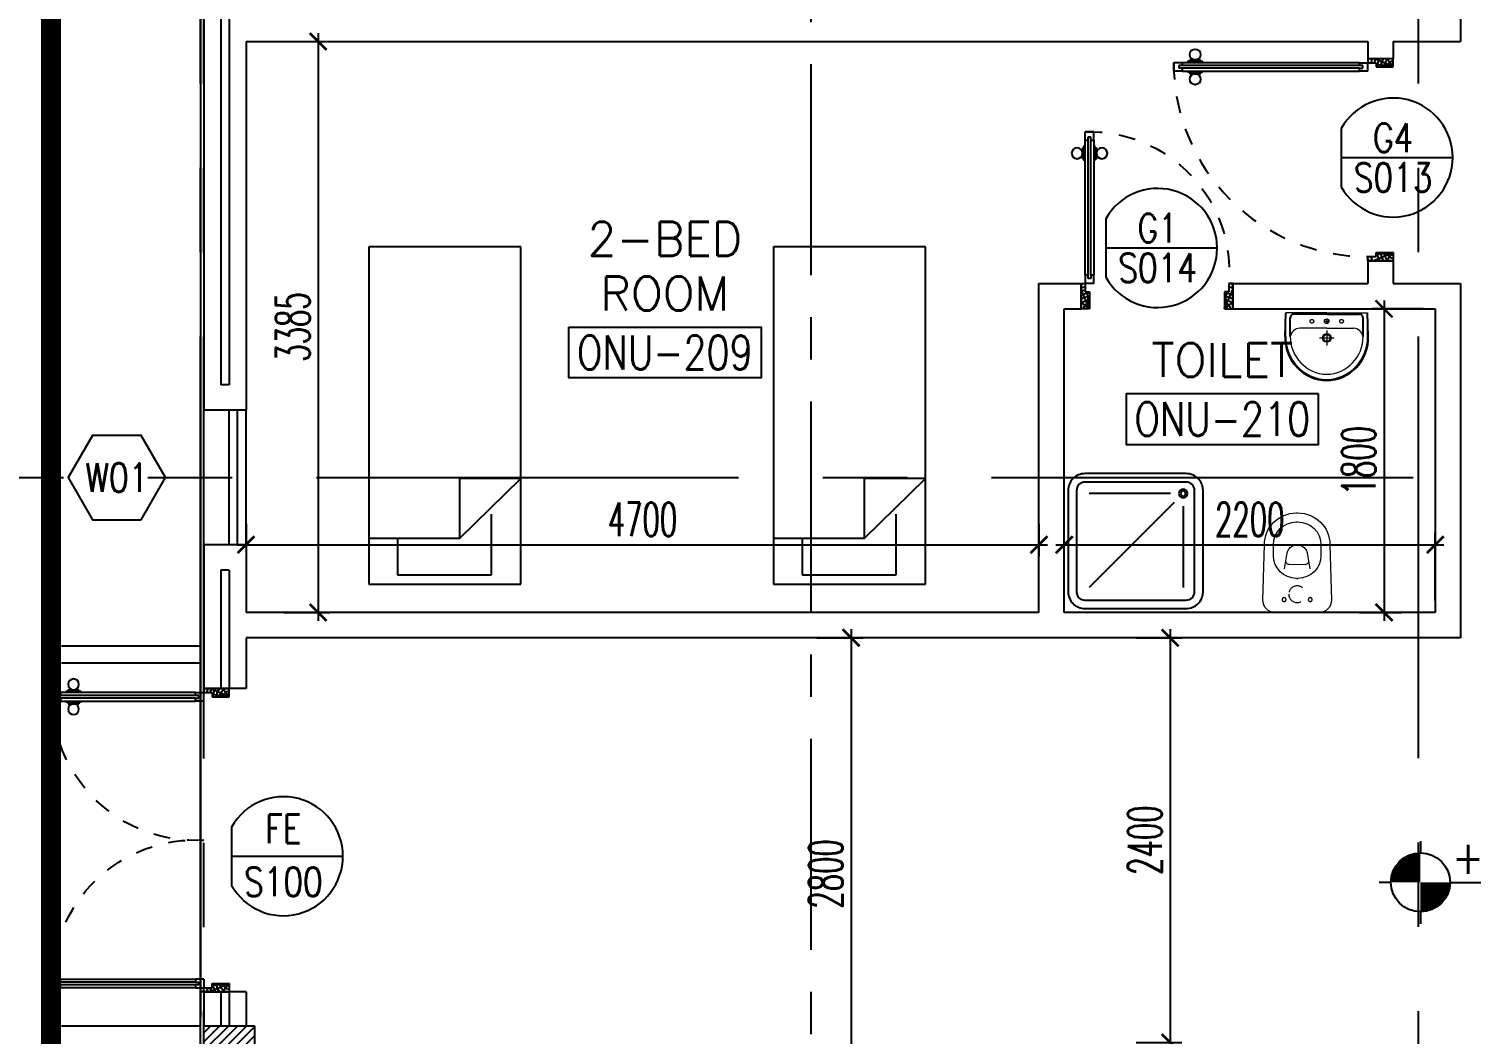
# Model space of a CAD drawing. Extents: x 88852.7 to 88945.7, y 39921.6 to 40001.1.
# Drawn here: x 88859.73 to 88868.28, y 39935.98 to 39941.94 of the extents above; entities that cross this region are included whole.
import ezdxf
from ezdxf.enums import TextEntityAlignment as Align

# ---------------------------------------------------------------- set-up
doc = ezdxf.new("R2010")
doc.units = 0
doc.header["$MEASUREMENT"] = 0
doc.header["$PDMODE"] = 34
for name, pattern in [('CENTER', [2, 1.25, -0.25, 0.25, -0.25]), ('CENTER2', [1.125, 0.75, -0.125, 0.125, -0.125]), ('CENTERX2', [4, 2.5, -0.5, 0.5, -0.5]), ('DASHED', [0.75, 0.5, -0.25]), ('HIDDEN', [0.375, 0.25, -0.125]), ('HIDDEN2', [0.1875, 0.125, -0.0625])]:
    doc.linetypes.add(name, pattern=pattern)
doc.layers.get('0').update_dxf_attribs({"linetype": 'CONTINUOUS'})
doc.layers.get('DEFPOINTS').update_dxf_attribs({"linetype": 'CONTINUOUS'})
for name, color, linetype in [('AXES', 11, 'CENTERX2'), ('AXES1', 11, 'CENTER'), ('COL', 2, 'CONTINUOUS'), ('DIM', 4, 'CONTINUOUS'), ('DOOR', 7, 'CONTINUOUS'), ('DOOR-CR', 4, 'CONTINUOUS'), ('DOOR-NO', 3, 'CONTINUOUS'), ('EJ', 9, 'CONTINUOUS'), ('ELEV', 2, 'CONTINUOUS'), ('FIX', 3, 'CONTINUOUS'), ('FUR', 4, 'CONTINUOUS'), ('HAT', 8, 'CONTINUOUS'), ('INSUL', 4, 'CONTINUOUS'), ('LEV-PL', 7, 'CONTINUOUS'), ('RM-BOX', 4, 'CONTINUOUS'), ('RM-NAME', 2, 'CONTINUOUS'), ('RM-NO', 2, 'CONTINUOUS'), ('ROOF', 7, 'CONTINUOUS'), ('WALL', 2, 'CONTINUOUS'), ('WIN', 3, 'CONTINUOUS'), ('WIN-BOX', 3, 'CONTINUOUS'), ('WIN-NO', 5, 'CONTINUOUS')]:
    doc.layers.add(name, color=color, linetype=linetype)
doc.styles.add('ROMANS', font='ROMANS.shx', dxfattribs={"width": 0.6})
doc.styles.add('S', font='ROMANS.SHX')
doc.dimstyles.new('STANDARD in', dxfattribs={"dimtxt": 0.2, "dimasz": 0.1, "dimexe": 0.07, "dimexo": 0.07, "dimgap": 0.05, "dimtad": 1, "dimdec": 0, "dimlfac": 1000, "dimzin": 0, "dimdsep": 46, "dimtxsty": 'ROMANS', "dimblk": 'ARCHTICK', "dimcen": 0.05, "dimdle": 0.05, "dimclrd": 4, "dimclre": 4, "dimclrt": 2, "dimadec": 0, "dimazin": 0, "dimtfac": 1, "dimtdec": 0, "dimtmove": 2, "dimatfit": 3, "dimfxl": 0, "dimtolj": 1, "dimtzin": 0, "dimarcsym": 0})

# ---------------------------------------------------------------- blocks, each defined once
blk = doc.blocks.new('_ARCHTICK')
at = {"color": 0, "linetype": 'ByBlock', "const_width": 0.15}
blk.add_lwpolyline([(-0.5, -0.5), (0.5, 0.5)], dxfattribs=at)
blk = doc.blocks.new('*D692')
at = {"layer": 'DEFPOINTS', "color": 0, "linetype": 'Continuous'}
for p in [(88866.2262, 39938.3296), (88866.2262, 39935.9296), (88866.4983, 39935.9296)]:
    blk.add_point(p, dxfattribs=at)
at = {"layer": 'DIM', "color": 4, "linetype": 'Continuous', "lineweight": -2}
for p, q in [((88866.4983, 39938.3796), (88866.4983, 39935.8796)), ((88866.2962, 39938.3296), (88866.5683, 39938.3296)), ((88866.2962, 39935.9296), (88866.5683, 39935.9296))]:
    blk.add_line(p, q, dxfattribs=at)
at = {"layer": 'DIM', "color": 4, "linetype": 'Continuous', "lineweight": -2, "xscale": 0.1, "yscale": 0.1, "zscale": 0.1}
for p, rotation in [((88866.4983, 39938.3296), 90), ((88866.4983, 39935.9296), 270)]:
    blk.add_blockref('_ARCHTICK', p, dxfattribs=dict(at, rotation=rotation))
at = {"layer": 'DIM', "color": 2, "linetype": 'Continuous', "insert": (88866.3483, 39937.1296), "char_height": 0.2, "attachment_point": 5, "rotation": 90, "style": 'ROMANS'}
blk.add_mtext('\\A1;2400', dxfattribs=at)
blk = doc.blocks.new('*D339')
at = {"layer": 'DEFPOINTS', "color": 0, "linetype": 'Continuous'}
for p in [(88868.0703, 39940.2796), (88867.7661, 39938.4796), (88868.0703, 39938.4796)]:
    blk.add_point(p, dxfattribs=at)
at = {"layer": 'DIM', "color": 4, "linetype": 'Continuous', "lineweight": -2}
for p, q in [((88868.0003, 39940.2796), (88867.6961, 39940.2796)), ((88867.7661, 39940.3296), (88867.7661, 39938.4296)), ((88868.0003, 39938.4796), (88867.6961, 39938.4796))]:
    blk.add_line(p, q, dxfattribs=at)
at = {"layer": 'DIM', "color": 4, "linetype": 'Continuous', "lineweight": -2, "xscale": 0.1, "yscale": 0.1, "zscale": 0.1}
for p, rotation in [((88867.7661, 39940.2796), 90), ((88867.7661, 39938.4796), 270)]:
    blk.add_blockref('_ARCHTICK', p, dxfattribs=dict(at, rotation=rotation))
at = {"layer": 'DIM', "color": 2, "linetype": 'Continuous', "insert": (88867.6161, 39939.3796), "char_height": 0.2, "attachment_point": 5, "rotation": 90, "style": 'ROMANS'}
blk.add_mtext('\\A1;1800', dxfattribs=at)
blk = doc.blocks.new('*D338')
at = {"layer": 'DEFPOINTS', "color": 0, "linetype": 'Continuous'}
for p in [(88868.0703, 39938.8811), (88865.8703, 39938.4796), (88868.0703, 39938.4796)]:
    blk.add_point(p, dxfattribs=at)
at = {"layer": 'DIM', "color": 4, "linetype": 'Continuous', "lineweight": -2}
for p, q in [((88865.8703, 39938.5496), (88865.8703, 39938.9511)), ((88868.0703, 39938.5496), (88868.0703, 39938.9511)), ((88865.8203, 39938.8811), (88868.1203, 39938.8811))]:
    blk.add_line(p, q, dxfattribs=at)
at = {"layer": 'DIM', "color": 4, "linetype": 'Continuous', "lineweight": -2, "xscale": 0.1, "yscale": 0.1, "zscale": 0.1, "rotation": 180}
blk.add_blockref('_ARCHTICK', (88865.8703, 39938.8811), dxfattribs=at)
at = {"layer": 'DIM', "color": 4, "linetype": 'Continuous', "lineweight": -2, "xscale": 0.1, "yscale": 0.1, "zscale": 0.1}
blk.add_blockref('_ARCHTICK', (88868.0703, 39938.8811), dxfattribs=at)
at = {"layer": 'DIM', "color": 2, "linetype": 'Continuous', "insert": (88866.9703, 39939.0311), "char_height": 0.2, "attachment_point": 5, "style": 'ROMANS'}
blk.add_mtext('\\A1;2200', dxfattribs=at)
blk = doc.blocks.new('*D337')
at = {"layer": 'DEFPOINTS', "color": 0, "linetype": 'Continuous'}
for p in [(88861.0203, 39939.076), (88865.7203, 39939.076), (88865.7203, 39938.8811)]:
    blk.add_point(p, dxfattribs=at)
at = {"layer": 'DIM', "color": 4, "linetype": 'Continuous', "lineweight": -2}
for p, q in [((88861.0203, 39939.006), (88861.0203, 39938.8111)), ((88865.7203, 39939.006), (88865.7203, 39938.8111)), ((88860.9703, 39938.8811), (88865.7703, 39938.8811))]:
    blk.add_line(p, q, dxfattribs=at)
at = {"layer": 'DIM', "color": 4, "linetype": 'Continuous', "lineweight": -2, "xscale": 0.1, "yscale": 0.1, "zscale": 0.1, "rotation": 180}
blk.add_blockref('_ARCHTICK', (88861.0203, 39938.8811), dxfattribs=at)
at = {"layer": 'DIM', "color": 4, "linetype": 'Continuous', "lineweight": -2, "xscale": 0.1, "yscale": 0.1, "zscale": 0.1}
blk.add_blockref('_ARCHTICK', (88865.7203, 39938.8811), dxfattribs=at)
at = {"layer": 'DIM', "color": 2, "linetype": 'Continuous', "insert": (88863.3703, 39939.0311), "char_height": 0.2, "attachment_point": 5, "style": 'ROMANS'}
blk.add_mtext('\\A1;4700', dxfattribs=at)
blk = doc.blocks.new('*D336')
at = {"layer": 'DEFPOINTS', "color": 0, "linetype": 'Continuous'}
for p in [(88861.1749, 39941.8646), (88861.1749, 39938.4796), (88861.4478, 39938.4796)]:
    blk.add_point(p, dxfattribs=at)
at = {"layer": 'DIM', "color": 4, "linetype": 'Continuous', "lineweight": -2}
for p, q in [((88861.4478, 39941.9146), (88861.4478, 39938.4296)), ((88861.2449, 39941.8646), (88861.5178, 39941.8646)), ((88861.2449, 39938.4796), (88861.5178, 39938.4796))]:
    blk.add_line(p, q, dxfattribs=at)
at = {"layer": 'DIM', "color": 4, "linetype": 'Continuous', "lineweight": -2, "xscale": 0.1, "yscale": 0.1, "zscale": 0.1}
for p, rotation in [((88861.4478, 39941.8646), 90), ((88861.4478, 39938.4796), 270)]:
    blk.add_blockref('_ARCHTICK', p, dxfattribs=dict(at, rotation=rotation))
at = {"layer": 'DIM', "color": 2, "linetype": 'Continuous', "insert": (88861.2978, 39940.1721), "char_height": 0.2, "attachment_point": 5, "rotation": 90, "style": 'ROMANS'}
blk.add_mtext('\\A1;3385', dxfattribs=at)
blk = doc.blocks.new('WC1')
at = {"layer": 'FIX', "lineweight": 20}
for p, q in [((-210, 203.8), (-538, 193.8)), ((-475, 140.8), (-538, 140.8)), ((-137, 0), (-137, 130.8)), ((-727, 4.8), (-727, -4.8)), ((-674, 4.8), (-674, -4.8)), ((-533.7, 24.2), (-539.5, 0)), ((-539.5, 0), (-533.7, -24.2)), ((-394.8, 75.7), (-490.4, 60.1)), ((-339, 4.8), (-339, -4.8)), ((-137, -130.8), (-137, 0)), ((-490.4, -60.1), (-394.8, -75.7)), ((-538, -140.8), (-475, -140.8)), ((-538, -193.8), (-210, -203.8)), ((-213.2, -203.8), (-210, -203.8))]:
    blk.add_line(p, q, dxfattribs=at)
at = {"layer": 'FIX', "linetype": 'Continuous', "lineweight": 20}
blk.add_line((-420.1, -47.3), (-420.4, 44.6), dxfattribs=at)
at = {"layer": 'FIX', "linetype": 'HIDDEN', "lineweight": 20, "ltscale": 0.05}
for centre in [(-213.2, 77.5), (-213.2, -77.5)]:
    blk.add_circle(centre, 11.6, dxfattribs=at)
at = {"layer": 'FIX', "linetype": 'HIDDEN2', "lineweight": 20, "ltscale": 0.3}
blk.add_circle((-245, 0), 49.8, dxfattribs=at)
at = {"layer": 'FIX', "lineweight": 20}
for centre, radius, start, end in [((-538, 4.8), 189, 90, 180), ((-210, 130.8), 73, 360, 90), ((-538, 4.8), 136, 90, 180), ((-475, 4.8), 136, 360, 90), ((-473, -6.9), 68.2, 128.92417, 152.84682), ((-464.4, -17.6), 82, 108.49595, 128.92417), ((-538, -4.8), 189, 180, 270), ((-538, -4.8), 136, 180, 270), ((-473, 6.9), 68.2, 207.15318, 231.07583), ((-464.4, 17.6), 82, 231.07583, 251.50405), ((-475, -4.8), 136, 270, 0), ((-210, -130.8), 73, 270, 0)]:
    blk.add_arc(centre, radius, start, end, dxfattribs=at)
at = {"layer": 'FIX', "linetype": 'Continuous', "lineweight": 20}
for centre, start, end in [((-442.7, 45.5), 357.66621, 91.61215), ((-442.4, -45.6), 268.38785, 2.33379)]:
    blk.add_arc(centre, 22.3, start, end, dxfattribs=at)
blk = doc.blocks.new('DOOR90')
at = {"layer": 'DOOR', "linetype": 'ByBlock'}
for p, q in [((0, 0), (-150, 0)), ((-200, -25), (-1000, -25)), ((-200, -42), (-1000, -42)), ((-200, -58), (-1000, -58)), ((-1000, -75), (-200, -75))]:
    blk.add_line(p, q, dxfattribs=at)
at = {"layer": 'DOOR', "color": 0, "linetype": 'ByBlock'}
for p, q in [((-150, 0), (-150, -25)), ((-150, 0), (0, 0)), ((0, -50), (0, 0)), ((-1050, -25), (-1050, -75)), ((-1050, -75), (-1050, -25)), ((-1000, -25), (-1050, -25)), ((-1000, -75), (-1050, -75)), ((-1020, -42), (-1020, -58)), ((-1000, -42), (-1020, -42)), ((-1000, -58), (-1020, -58)), ((-1000, -25), (-1000, -42)), ((-1000, -58), (-1000, -75)), ((-967.6, -25), (-967.6, -17.8)), ((-877.6, -17.8), (-967.6, -17.8)), ((-967.6, -75), (-967.6, -82.2)), ((-877.6, -82.2), (-967.6, -82.2)), ((-955, -17.8), (-955, -8.8)), ((-955, -8.8), (-890.2, -8.8)), ((-955, -17.8), (-890.2, -17.8)), ((-955, -82.2), (-955, -91.2)), ((-955, -82.2), (-890.2, -82.2)), ((-890.2, -17.8), (-890.2, -8.8)), ((-890.2, -82.2), (-890.2, -91.2)), ((-877.6, -25), (-877.6, -17.8)), ((-877.6, -75), (-877.6, -82.2)), ((-200, -42), (-200, -25)), ((-200, -25), (-150, -25)), ((-180, -42), (-200, -42)), ((-200, -75), (-200, -58)), ((-200, -58), (-180, -58)), ((-150, -75), (-200, -75)), ((-180, -58), (-180, -42)), ((-150, -75), (-150, -25)), ((-150, -25), (-100, -25)), ((-100, -25), (-100, -50)), ((-100, -50), (0, -50)), ((-955, -91.2), (-890.2, -91.2)), ((-100, -850), (0, -850)), ((-100, -875), (-100, -850)), ((0, -850), (0, -900)), ((-150, -900), (-150, -875)), ((-150, -875), (-100, -875)), ((0, -900), (-150, -900)), ((-150, -900), (0, -900))]:
    blk.add_line(p, q, dxfattribs=at)
at = {"layer": 'DOOR', "color": 9, "linetype": 'ByBlock'}
for p, q in [((0, -50), (-113.7, 0)), ((0, -50), (-40.1, 0)), ((0, -50), (-100, -36.6)), ((0, -850), (-113.7, -900)), ((0, -850), (-100, -863.4)), ((0, -850), (-40.1, -900))]:
    blk.add_line(p, q, dxfattribs=at)
at = {"layer": 'DOOR', "color": 0, "linetype": 'ByBlock'}
for centre in [(-922.6, 23.5), (-922.6, -123.5)]:
    blk.add_circle(centre, 32.4, dxfattribs=at)
at = {"layer": 'DOOR', "color": 9, "linetype": 'ByBlock'}
for centre, radius, start, end in [((0, -50), 74.4, 137.77643, 180), ((0, -50), 54.4, 113.20738, 180), ((0, -50), 154.4, 161.10529, 166.28577), ((0, -50), 134.4, 158.15985, 169.28002), ((0, -50), 114.4, 154.08384, 167.37743), ((0, -50), 94.4, 148.01819, 180), ((0, -50), 34.4, 90, 180), ((0, -50), 14.4, 90, 180), ((0, -850), 94.4, 180, 211.98181), ((0, -850), 74.4, 180, 222.22357), ((0, -850), 54.4, 180, 246.79262), ((0, -850), 34.4, 180, 270), ((0, -850), 14.4, 180, 270), ((0, -850), 154.4, 193.71423, 198.89471), ((0, -850), 134.4, 190.71998, 201.84015)]:
    blk.add_arc(centre, radius, start, end, dxfattribs=at)
at = {"layer": 'DOOR', "linetype": 'HIDDEN', "ltscale": 0.5}
blk.add_arc((-222.2, -50), 828.2, 178.27012, 275.00304, dxfattribs=at)
blk = doc.blocks.new('DOOR100')
at = {"layer": 'DOOR', "color": 0, "linetype": 'ByBlock'}
for p, q in [((-76.1, 1251.1), (-76.1, 1301.1)), ((-76.1, 1301.1), (-26.1, 1301.1)), ((-26.1, 1301.1), (-76.1, 1301.1)), ((-26.1, 1251.1), (-26.1, 1301.1)), ((-92.3, 1206.1), (-92.3, 1141.3)), ((-83.3, 1206.1), (-92.3, 1206.1)), ((-83.3, 1128.7), (-83.3, 1218.7)), ((-76.1, 1218.7), (-83.3, 1218.7)), ((-83.3, 1206.1), (-83.3, 1141.3)), ((-59.1, 1251.1), (-76.1, 1251.1)), ((-59.1, 1251.1), (-59.1, 1271.1)), ((-43.1, 1271.1), (-59.1, 1271.1)), ((-43.1, 1251.1), (-43.1, 1271.1)), ((-26.1, 1251.1), (-43.1, 1251.1)), ((-26.1, 1218.7), (-18.9, 1218.7)), ((-18.9, 1128.7), (-18.9, 1218.7)), ((-18.9, 1206.1), (-18.9, 1141.3)), ((-18.9, 1206.1), (-9.9, 1206.1)), ((-9.9, 1206.1), (-9.9, 1141.3)), ((-83.3, 1141.3), (-92.3, 1141.3)), ((-76.1, 1128.7), (-83.3, 1128.7)), ((-26.1, 1128.7), (-18.9, 1128.7)), ((-18.9, 1141.3), (-9.9, 1141.3)), ((-76.1, 200), (-59.1, 200)), ((-76.1, 150), (-76.1, 200)), ((-59.1, 200), (-59.1, 180)), ((-59.1, 180), (-43.1, 180)), ((-43.1, 200), (-26.1, 200)), ((-43.1, 180), (-43.1, 200)), ((-26.1, 200), (-26.1, 150)), ((-1201.1, 0), (-1201.1, 150)), ((-1201.1, 150), (-1176.1, 150)), ((-1201.1, 150), (-1201.1, 0)), ((-1176.1, 150), (-1176.1, 100)), ((-1176.1, 100), (-1151.1, 100)), ((-1151.1, 100), (-1151.1, 0)), ((-76.1, 150), (-26.1, 150)), ((-51.1, 100), (-51.1, 0)), ((-26.1, 100), (-51.1, 100)), ((-1.1, 150), (-26.1, 150)), ((-26.1, 150), (-26.1, 100)), ((-1.1, 150), (-1.1, 0)), ((-1151.1, 0), (-1201.1, 0)), ((-51.1, 0), (-1.1, 0))]:
    blk.add_line(p, q, dxfattribs=at)
at = {"layer": 'DOOR', "linetype": 'ByBlock'}
for p, q in [((-76.1, 1251.1), (-76.1, 200)), ((-59.1, 200), (-59.1, 1251.1)), ((-43.1, 200), (-43.1, 1251.1)), ((-26.1, 200), (-26.1, 1251.1))]:
    blk.add_line(p, q, dxfattribs=at)
at = {"layer": 'DOOR', "color": 9, "linetype": 'ByBlock'}
for p, q in [((-1151.1, 0), (-1201.1, 113.7)), ((-1151.1, 0), (-1164.4, 100)), ((-51.1, 0), (-1.1, 113.7)), ((-51.1, 0), (-37.7, 100)), ((-1151.1, 0), (-1201.1, 40.1)), ((-51.1, 0), (-1.1, 40.1))]:
    blk.add_line(p, q, dxfattribs=at)
at = {"layer": 'DOOR', "color": 0, "linetype": 'ByBlock'}
for centre in [(-124.6, 1173.7), (22.5, 1173.7)]:
    blk.add_circle(centre, 32.4, dxfattribs=at)
at = {"layer": 'DOOR', "linetype": 'HIDDEN', "ltscale": 0.5}
blk.add_arc((-26.8, 151.9), 1149.2, 89.96096, 180.09315, dxfattribs=at)
at = {"layer": 'DOOR', "color": 9, "linetype": 'ByBlock'}
for centre, radius, start, end in [((-1151.1, 0), 154.4, 103.71423, 108.89471), ((-1151.1, 0), 134.4, 100.71998, 111.84015), ((-1151.1, 0), 94.4, 90, 121.98181), ((-51.1, 0), 94.4, 58.01819, 90), ((-51.1, 0), 134.4, 68.15985, 79.28002), ((-51.1, 0), 114.4, 64.08384, 77.37743), ((-51.1, 0), 154.4, 71.10529, 76.28577), ((-1151.1, 0), 74.4, 90, 132.22357), ((-1151.1, 0), 54.4, 90, 156.79262), ((-1151.1, 0), 34.4, 90, 180), ((-1151.1, 0), 14.4, 90, 180), ((-51.1, 0), 74.4, 47.77643, 90), ((-51.1, 0), 54.4, 23.20738, 90), ((-51.1, 0), 34.4, 0, 90), ((-51.1, 0), 14.4, 0, 90)]:
    blk.add_arc(centre, radius, start, end, dxfattribs=at)
blk = doc.blocks.new('SHR1')
at = {"layer": 'FIX'}
for p, q in [((-195.7, 195.7), (-700, 700)), ((-142.7, 217.7), (-142.7, 700)), ((-217.7, 142.7), (-700, 142.7))]:
    blk.add_line(p, q, dxfattribs=at)
for points in [[(-825, 125), (-825, 725, -0.414214), (-725, 825), (-125, 825, -0.414214), (-25, 725), (-25, 125, -0.414214), (-125, 25), (-725, 25, -0.414214)], [(-775, 125), (-775, 725, -0.414214), (-725, 775), (-125, 775, -0.414214), (-75, 725), (-75, 125, -0.414214), (-125, 75), (-725, 75, -0.414214)]]:
    blk.add_lwpolyline(points, format="xyb", close=True, dxfattribs=at)
for radius in [25, 15]:
    blk.add_circle((-142.7, 142.7), radius, dxfattribs=at)
blk = doc.blocks.new('LAV1')
at = {"layer": 'FIX', "linetype": 'ByBlock', "ltscale": 0.3}
for p, q in [((-280, 210), (-275, 50)), ((-245, 210), (-245, 85)), ((245, 210), (245, 85)), ((280, 210), (275, 50)), ((0, 60), (-220.2, 60)), ((0, 60), (220.2, 60))]:
    blk.add_line(p, q, dxfattribs=at)
at = {"layer": 'FIX', "linetype": 'Continuous', "lineweight": 20}
for p, q in [((-275, 210), (-275, 50)), ((275, 210), (275, 50)), ((0, 155), (-181.4, 155)), ((0, 155), (181.4, 155)), ((0, 50), (-275, 50)), ((0, 50), (-252.5, 50)), ((0, 50), (275, 50)), ((0, 50), (252.5, 50))]:
    blk.add_line(p, q, dxfattribs=at)
at = {"layer": 'FIX', "linetype": 'DASHED', "lineweight": 20, "ltscale": 0.05}
for p, q in [((49.5, 220), (-50.5, 220)), ((-0.5, 170), (-0.5, 270)), ((-0.5, 170), (-0.5, 270))]:
    blk.add_line(p, q, dxfattribs=at)
at = {"layer": 'FIX', "lineweight": 20}
for p, q in [((15.6, 107.5), (-15.5, 107.5)), ((0, 92), (0, 123))]:
    blk.add_line(p, q, dxfattribs=at)
for centre, radius in [((-0.5, 220), 29.5), ((-0.5, 220), 22.5), ((0, 107.5), 15.5)]:
    blk.add_circle(centre, radius, dxfattribs=at)
at = {"layer": 'FIX', "linetype": 'HIDDEN', "lineweight": 20, "ltscale": 0.05}
for centre in [(-100, 107.5), (100, 107.5)]:
    blk.add_circle(centre, 12.4, dxfattribs=at)
at = {"layer": 'FIX', "linetype": 'ByBlock', "ltscale": 0.3}
for centre, radius, start, end in [((6.9, 220), 287, 91.37765, 182.00641), ((-6.9, 220), 287, 357.99359, 88.62235), ((-220.1, 84.9), 24.9, 179.70214, 269.94861), ((220.1, 84.9), 24.9, 270.05139, 0.29786)]:
    blk.add_arc(centre, radius, start, end, dxfattribs=at)
at = {"layer": 'FIX', "linetype": 'Continuous', "lineweight": 20}
for centre, radius, start, end in [((8.4, 216.7), 283.4, 91.6988, 181.35097), ((-8.4, 216.7), 283.4, 358.64903, 88.3012), ((7.6, 212.5), 252.7, 91.73281, 180.48842), ((-7.6, 212.5), 252.7, 359.51158, 88.26719), ((-179.2, 221.8), 66.9, 190.20056, 268.07863), ((179.2, 221.8), 66.9, 271.92137, 349.79944)]:
    blk.add_arc(centre, radius, start, end, dxfattribs=at)
blk = doc.blocks.new('C11')
at = {"layer": 'HAT'}
h = blk.add_hatch(dxfattribs=at)
h.set_pattern_fill('ANSI31', color=256, scale=300, style=0)
h.set_pattern_definition([(45, (-248556.182, -75061.005), (-26.5165043, 26.5165043), [])])
h.paths.add_polyline_path([(300, 700), (0, 700), (0, 350), (300, 350)])
h.paths.add_polyline_path([(300, 350), (0, 350), (0, 0), (300, 0)])
at = {"layer": 'COL'}
blk.add_lwpolyline([(300, 700), (300, 0), (0, 0), (0, 700)], close=True, dxfattribs=at)
blk = doc.blocks.new('DD1')
at = {"layer": 'DOOR-CR'}
blk.add_line((-307.6, 0), (352.8, 0), dxfattribs=at)
blk.add_lwpolyline([(-307.6, -172.9, 3.820224), (-307.6, 172.9)], format="xyb", close=True, dxfattribs=at)
at = {"layer": 'DOOR-NO', "style": 'ROMANS', "width": 0.8}
for tag, p in [('G', (0, 141.5)), ('000', (0, -141.4))]:
    blk.add_attdef(tag, text='', height=204, dxfattribs=at).set_placement(p, align=Align.MIDDLE)
blk = doc.blocks.new('RM1')
at = {"layer": 'RM-BOX'}
blk.add_lwpolyline([(569.9, -200), (-569.9, -200), (-569.9, -500), (569.9, -500)], close=True, dxfattribs=at)
at = {"layer": 'RM-NAME', "style": 'ROMANS'}
for tag, p in [('ROOMNAME1', (0, 323.8)), ('ROOMNAME2', (0, 0))]:
    blk.add_attdef(tag, text='', height=200, dxfattribs=at).set_placement(p, align=Align.MIDDLE)
at = {"layer": 'RM-NO', "style": 'ROMANS', "width": 0.8}
blk.add_attdef('ROOMNO', text='', height=200, dxfattribs=at).set_placement((0, -350), align=Align.MIDDLE)
blk = doc.blocks.new('LEV1')
at = {"layer": 'LEV-PL'}
for p, q in [((0, 245), (0, 175)), ((-175, 0), (-245, 0)), ((175, 0), (1061.3, 0)), ((0, -175), (0, -245))]:
    blk.add_line(p, q, dxfattribs=at)
at = {"layer": 'LEV-PL', "const_width": 175}
for points in [[(-87.5, 0, -0.414214), (0, 87.5, -1)], [(87.5, 0, -0.414214), (0, -87.5, -1)]]:
    blk.add_lwpolyline(points, format="xyb", dxfattribs=at)
at = {"layer": 'LEV-PL'}
blk.add_circle((0, 0), 175, dxfattribs=at)
at = {"layer": 'LEV-PL', "color": 4, "style": 'S', "width": 0.85}
for tag, p in [('+0000', (646.1, 50)), ('F.F.L.', (646.1, -250))]:
    blk.add_attdef(tag, text='', height=200, dxfattribs=at).set_placement(p, align=Align.CENTER)
blk = doc.blocks.new('WW1')
at = {"layer": 'WIN-BOX'}
blk.add_lwpolyline([(144.3, -250), (288.7, 0), (144.3, 250), (-144.3, 250), (-288.7, 0), (-144.3, -250)], close=True, dxfattribs=at)
at = {"layer": 'WIN-NO', "style": 'ROMANS', "width": 0.8}
blk.add_attdef('W00', text='', height=170, dxfattribs=at).set_placement((0, 0), align=Align.MIDDLE)
blk = doc.blocks.new('AH20A')
at = {"layer": 'FUR'}
for p, q in [((0, 0.5), (0, -0.5)), ((1, 0.5), (0, 0.5)), ((0.1358, 0.5), (0.1358, -0.0987)), ((1, -0.5), (1, 0.5)), ((0.1358, 0.3112), (0.0277, 0.3112)), ((0.0277, 0.3112), (0.0277, -0.3087)), ((0.1358, -0.0987), (0.3125, -0.5)), ((0.1358, -0.0987), (0.3125, -0.0987)), ((0.3125, -0.5), (0.3125, -0.0987)), ((0.0277, -0.3087), (0.2076, -0.3087)), ((0, -0.5), (1, -0.5))]:
    blk.add_line(p, q, dxfattribs=at)
blk = doc.blocks.new('A$C272A55A0')
at = {"layer": 'DOOR', "color": 0, "linetype": 'ByBlock'}
for p, q in [((0, 900.4), (0, 1050.4)), ((50, 1050.4), (0, 1050.4)), ((50, 950.4), (50, 1050.4)), ((1750, 950.4), (1750, 1050.4)), ((1750, 1050.4), (1800, 1050.4)), ((1800, 1050.4), (1800, 900.4)), ((25, 950.4), (50, 950.4)), ((25, 900.4), (25, 950.4)), ((1775, 950.4), (1750, 950.4)), ((1775, 900.4), (1775, 950.4)), ((0, 900.4), (25, 900.4)), ((75, 900.4), (25, 900.4)), ((25, 850.4), (25, 900.4)), ((58, 870.4), (42, 870.4)), ((42, 870.4), (42, 850.4)), ((58, 850.4), (58, 870.4)), ((75, 900.4), (75, 850.4)), ((1725, 900.4), (1775, 900.4)), ((1725, 900.4), (1725, 850.4)), ((1742, 870.4), (1758, 870.4)), ((1742, 850.4), (1742, 870.4)), ((1758, 870.4), (1758, 850.4)), ((1800, 900.4), (1775, 900.4)), ((1775, 850.4), (1775, 900.4)), ((42, 850.4), (25, 850.4)), ((75, 850.4), (58, 850.4)), ((1725, 850.4), (1742, 850.4)), ((1758, 850.4), (1775, 850.4)), ((1725, 172.7), (1717.8, 172.7)), ((1717.8, 172.7), (1717.8, 82.7)), ((1775, 172.7), (1782.2, 172.7)), ((1782.2, 172.7), (1782.2, 82.7)), ((1717.8, 160.1), (1708.8, 160.1)), ((1708.8, 95.3), (1708.8, 160.1)), ((1717.8, 95.3), (1708.8, 95.3)), ((1717.8, 95.3), (1717.8, 160.1)), ((1782.2, 160.1), (1791.2, 160.1)), ((1782.2, 95.3), (1782.2, 160.1)), ((1782.2, 95.3), (1791.2, 95.3)), ((1791.2, 95.3), (1791.2, 160.1)), ((25, 50.4), (42, 50.4)), ((25, 50.4), (25, 0.4)), ((25, 0.4), (75, 0.4)), ((75, 0.4), (25, 0.4)), ((42, 50.4), (42, 30.4)), ((42, 30.4), (58, 30.4)), ((58, 50.4), (75, 50.4)), ((58, 50.4), (58, 30.4)), ((75, 50.4), (75, 0.4)), ((1725, 82.7), (1717.8, 82.7)), ((1742, 50.4), (1725, 50.4)), ((1725, 50.4), (1725, 0.4)), ((1775, 0.4), (1725, 0.4)), ((1725, 0.4), (1775, 0.4)), ((1742, 50.4), (1742, 30.4)), ((1758, 30.4), (1742, 30.4)), ((1775, 50.4), (1758, 50.4)), ((1758, 50.4), (1758, 30.4)), ((1775, 82.7), (1782.2, 82.7)), ((1775, 50.4), (1775, 0.4))]:
    blk.add_line(p, q, dxfattribs=at)
at = {"layer": 'DOOR', "color": 9, "linetype": 'ByBlock'}
for p, q in [((50, 1050.4), (0, 1010.2)), ((50, 1050.4), (0, 936.6)), ((50, 1050.4), (36.6, 950.4)), ((1750, 1050.4), (1800, 1010.2)), ((1750, 1050.4), (1800, 936.6)), ((1750, 1050.4), (1763.4, 950.4))]:
    blk.add_line(p, q, dxfattribs=at)
at = {"layer": 'DOOR', "linetype": 'ByBlock'}
for p, q in [((25, 850.4), (25, 50.4)), ((42, 850.4), (42, 50.4)), ((58, 850.4), (58, 50.4)), ((75, 50.4), (75, 850.4)), ((1725, 50.4), (1725, 850.4)), ((1742, 850.4), (1742, 50.4)), ((1758, 850.4), (1758, 50.4)), ((1775, 850.4), (1775, 50.4))]:
    blk.add_line(p, q, dxfattribs=at)
at = {"layer": 'DOOR', "color": 0, "linetype": 'ByBlock'}
for centre in [(1676.5, 127.7), (1823.5, 127.7)]:
    blk.add_circle(centre, 32.4, dxfattribs=at)
at = {"layer": 'DOOR', "color": 9, "linetype": 'ByBlock'}
for centre, radius, start, end in [((50, 1050.4), 54.4, 203.20738, 270), ((50, 1050.4), 34.4, 180, 270), ((50, 1050.4), 14.4, 180, 270), ((1750, 1050.4), 14.4, 270, 0), ((1750, 1050.4), 34.4, 270, 0), ((1750, 1050.4), 54.4, 270, 336.79262), ((50, 1050.4), 74.4, 227.77643, 270), ((50, 1050.4), 94.4, 238.01819, 270), ((50, 1050.4), 114.4, 244.08384, 257.37743), ((1750, 1050.4), 74.4, 270, 312.22357), ((1750, 1050.4), 94.4, 270, 301.98181), ((1750, 1050.4), 114.4, 282.62257, 295.91616), ((50, 1050.4), 134.4, 248.15985, 259.28002), ((50, 1050.4), 154.4, 251.10529, 256.28577), ((1750, 1050.4), 134.4, 280.71998, 291.84015), ((1750, 1050.4), 154.4, 283.71423, 288.89471)]:
    blk.add_arc(centre, radius, start, end, dxfattribs=at)
at = {"layer": 'DOOR', "linetype": 'HIDDEN', "ltscale": 0.5}
for centre, start, end in [((50, 851.4), 268.31738, 3.29648), ((1750, 851.4), 176.70352, 271.68262)]:
    blk.add_arc(centre, 851.4, start, end, dxfattribs=at)
at = {"layer": 'WALL', "linetype": 'ByBlock'}
blk.add_line((1800, 900.4), (1800, 1050.4), dxfattribs=at)
blk = doc.blocks.new('*D818')
at = {"layer": 'DEFPOINTS', "color": 0, "linetype": 'Continuous'}
for p in [(88864.3347, 39938.3296), (88864.3347, 39935.5296), (88864.6068, 39935.5296)]:
    blk.add_point(p, dxfattribs=at)
at = {"layer": 'DIM', "color": 4, "linetype": 'Continuous', "lineweight": -2}
for p, q in [((88864.6068, 39938.3796), (88864.6068, 39935.4796)), ((88864.4047, 39938.3296), (88864.6768, 39938.3296)), ((88864.4047, 39935.5296), (88864.6768, 39935.5296))]:
    blk.add_line(p, q, dxfattribs=at)
at = {"layer": 'DIM', "color": 4, "linetype": 'Continuous', "lineweight": -2, "xscale": 0.1, "yscale": 0.1, "zscale": 0.1}
for p, rotation in [((88864.6068, 39938.3296), 90), ((88864.6068, 39935.5296), 270)]:
    blk.add_blockref('_ARCHTICK', p, dxfattribs=dict(at, rotation=rotation))
at = {"layer": 'DIM', "color": 2, "linetype": 'Continuous', "insert": (88864.4568, 39936.9296), "char_height": 0.2, "attachment_point": 5, "rotation": 90, "style": 'ROMANS'}
blk.add_mtext('\\A1;2800', dxfattribs=at)

msp = doc.modelspace()

# ---------------------------------------------------------------- linework, layer by layer
at = {"layer": 'AXES'}
for p, q in [((88867.9703, 39921.6153), (88867.9703, 40000.4279)), ((88860.7503, 39921.6153), (88860.7503, 40000.0779)), ((88860.7703, 39921.6132), (88860.7703, 40000.0759)), ((88853.4386, 39939.2796), (88876.9703, 39939.2796))]:
    msp.add_line(p, q, dxfattribs=at)
at = {"layer": 'AXES1'}
msp.add_line((88864.3703, 39928.4796), (88864.3703, 39987.2996), dxfattribs=at)
at = {"layer": 'EJ'}
msp.add_line((88860.7503, 39936.0796), (88860.7503, 39938.1796), dxfattribs=at)
msp.add_line((88860.7503, 39936.0796), (88860.7503, 39938.1796), dxfattribs=at)
at = {"layer": 'ELEV', "linetype": 'CENTER2', "const_width": 0.12}
msp.add_lwpolyline([(88859.8638, 39926.1604), (88859.8638, 39989.6996)], dxfattribs=at)
at = {"layer": 'FIX'}
msp.add_line((88866.5225, 39939.1319), (88866.0183, 39938.6276), dxfattribs=at)
at = {"layer": 'INSUL'}
for p, q in [((88860.8703, 39942.5296), (88860.8703, 39939.8296)), ((88860.9203, 39942.5296), (88860.9203, 39939.8296)), ((88860.9203, 39939.8296), (88860.8703, 39939.8296)), ((88860.9203, 39938.7296), (88860.8703, 39938.7296)), ((88860.8703, 39938.7296), (88860.8703, 39938.0296)), ((88860.9203, 39938.7296), (88860.9203, 39938.0296)), ((88860.8703, 39936.2296), (88860.8703, 39936.0296)), ((88860.9203, 39936.2296), (88860.9203, 39936.0296))]:
    msp.add_line(p, q, dxfattribs=at)
at = {"layer": 'ROOF'}
for p, q in [((88860.7503, 39949.7296), (88860.7503, 39936.0796)), ((88860.7503, 39938.2796), (88859.9253, 39938.2796)), ((88860.7503, 39938.1796), (88859.9253, 39938.1796)), ((88859.9253, 39936.0296), (88860.7503, 39936.0296))]:
    msp.add_line(p, q, dxfattribs=at)
at = {"layer": 'WALL'}
for p, q in [((88868.2203, 39943.9646), (88868.2203, 39941.8646)), ((88860.7703, 39942.5296), (88860.7703, 39939.6796)), ((88861.0203, 39941.8646), (88861.0203, 39939.6796)), ((88861.0203, 39941.8646), (88867.6703, 39941.8646)), ((88867.8203, 39941.8646), (88868.2203, 39941.8646)), ((88867.6703, 39941.7641), (88867.8203, 39941.7641)), ((88867.6703, 39940.5641), (88867.8203, 39940.5641)), ((88865.7203, 39940.4296), (88865.9703, 39940.4296)), ((88866.8703, 39940.4296), (88867.6703, 39940.4296)), ((88867.8203, 39940.4296), (88868.2203, 39940.4296)), ((88868.2203, 39940.4296), (88868.2203, 39938.3296)), ((88865.8703, 39940.2796), (88865.9703, 39940.2796)), ((88866.8703, 39940.2796), (88868.0703, 39940.2796)), ((88868.0703, 39940.2796), (88868.0703, 39938.4796)), ((88861.0203, 39939.6796), (88860.7703, 39939.6796)), ((88861.0203, 39938.8796), (88860.7703, 39938.8796)), ((88860.7703, 39938.8796), (88860.7703, 39938.0296)), ((88861.0203, 39938.8796), (88861.0203, 39938.4796)), ((88865.7203, 39938.4796), (88861.0203, 39938.4796)), ((88868.0703, 39938.4796), (88865.8703, 39938.4796)), ((88867.6203, 39938.4796), (88867.8703, 39938.4796)), ((88868.2203, 39938.3296), (88861.0203, 39938.3296)), ((88861.0203, 39938.3296), (88861.0203, 39938.0296)), ((88865.7203, 39938.3296), (88862.9703, 39938.3296)), ((88861.0203, 39938.0296), (88860.7703, 39938.0296)), ((88861.0203, 39936.2296), (88860.7503, 39936.2296)), ((88860.7703, 39936.2296), (88860.7703, 39936.0296)), ((88861.0203, 39936.2296), (88861.0203, 39936.0296))]:
    msp.add_line(p, q, dxfattribs=at)
at = {"layer": 'WALL', "linetype": 'ByBlock'}
for p, q in [((88867.6703, 39941.8646), (88867.6703, 39941.7641)), ((88867.8203, 39941.8646), (88867.8203, 39941.7641)), ((88867.6703, 39940.5641), (88867.6703, 39940.4296)), ((88867.8203, 39940.5641), (88867.8203, 39940.4296)), ((88865.7203, 39938.4796), (88865.7203, 39940.4296)), ((88865.9703, 39940.2796), (88865.9703, 39940.4296)), ((88866.8703, 39940.2796), (88866.8703, 39940.4296)), ((88865.8703, 39938.4796), (88865.8703, 39940.2796))]:
    msp.add_line(p, q, dxfattribs=at)
at = {"layer": 'WIN'}
for p, q in [((88860.7703, 39938.8796), (88860.7703, 39939.6796)), ((88860.9203, 39938.8796), (88860.9203, 39939.6796)), ((88860.9703, 39938.8796), (88860.9703, 39939.6796)), ((88861.0203, 39938.8796), (88861.0203, 39939.6796))]:
    msp.add_line(p, q, dxfattribs=at)

# ---------------------------------------------------------------- block references
at = {"layer": 'DOOR', "color": 0, "linetype": 'Continuous', "yscale": 0.001, "zscale": 0.001, "rotation": 90}
for name, p, xscale in [('DOOR100', (88867.8203, 39941.7651), 0.001), ('DOOR90', (88865.9703, 39940.2796), -0.001)]:
    msp.add_blockref(name, p, dxfattribs=dict(at, xscale=xscale))
at = {"layer": 'DOOR', "color": 0, "linetype": 'ByBlock', "xscale": -0.001, "yscale": 0.001, "zscale": 0.001, "rotation": 270}
msp.add_blockref('A$C272A55A0', (88859.8699, 39936.2296), dxfattribs=at)
at = {"layer": 'DOOR-NO'}
ref = msp.add_blockref('DD1', (88867.8202, 39941.1764), dxfattribs=dict(at, xscale=0.001, yscale=0.001, zscale=0.001))
ref.add_attrib('G', 'G4', dxfattribs={"height": 0.17, "style": 'ROMANS', "width": 0.8}).set_placement((88867.8202, 39941.2943), align=Align.MIDDLE)
ref.add_attrib('000', 'S013', dxfattribs={"height": 0.17, "style": 'ROMANS', "width": 0.8}).set_placement((88867.8202, 39941.0585), align=Align.MIDDLE)
ref = msp.add_blockref('DD1', (88866.4242, 39940.6404), dxfattribs=dict(at, xscale=0.001, yscale=0.001, zscale=0.001))
ref.add_attrib('G', 'G1', dxfattribs={"height": 0.17, "style": 'ROMANS', "width": 0.8}).set_placement((88866.4242, 39940.7584), align=Align.MIDDLE)
ref.add_attrib('000', 'S014', dxfattribs={"height": 0.17, "style": 'ROMANS', "width": 0.8}).set_placement((88866.4242, 39940.5226), align=Align.MIDDLE)
ref = msp.add_blockref('DD1', (88861.2416, 39937.0346), dxfattribs=dict(at, xscale=0.001, yscale=0.001, zscale=0.001))
ref.add_attrib('G', 'FE', dxfattribs={"height": 0.17, "style": 'ROMANS', "width": 0.8}).set_placement((88861.2416, 39937.196), align=Align.MIDDLE)
ref.add_attrib('000', 'S100', dxfattribs={"height": 0.17, "style": 'ROMANS', "width": 0.8}).set_placement((88861.2416, 39936.8832), align=Align.MIDDLE)
at = {"layer": 'FIX'}
for name, p, xscale, yscale, zscale, rotation in [('AH20A', (88862.1983, 39938.6478), 2, 0.9, 2, 90), ('AH20A', (88864.5971, 39938.6478), 2, 0.9, 2, 90), ('LAV1', (88867.4263, 39940.3006), 0.0008799999997863779, 0.0008799999997863779, 0.00087999999978, 180), ('SHR1', (88866.7183, 39939.3276), -0.001, 0.001, 0.001, 180), ('WC1', (88867.2513, 39938.3426), -0.001, 0.001, 0.001, 90)]:
    msp.add_blockref(name, p, dxfattribs=dict(at, xscale=xscale, yscale=yscale, zscale=zscale, rotation=rotation))
at = {"layer": 'HAT', "xscale": 0.001, "yscale": 0.001, "zscale": 0.001}
msp.add_blockref('C11', (88860.7703, 39935.3296), dxfattribs=at)
at = {"layer": 'LEV-PL', "xscale": 0.001, "yscale": 0.001, "zscale": 0.001}
msp.add_blockref('LEV1', (88867.9823, 39936.8796), dxfattribs=at).add_auto_attribs({'F.F.L.': 'F.F.L.', '+0000': '+10400'})
at = {"layer": 'RM-NO'}
ref = msp.add_blockref('RM1', (88863.5031, 39940.3707), dxfattribs=dict(at, xscale=-0.001, yscale=0.001, zscale=0.001))
ref.add_attrib('ROOMNO', 'ONU-209', dxfattribs={"height": 0.2, "style": 'ROMANS', "width": 0.8}).set_placement((88863.5031, 39940.0207), align=Align.MIDDLE)
ref.add_attrib('ROOMNAME2', 'ROOM', dxfattribs={"layer": 'RM-NAME', "height": 0.2, "style": 'ROMANS'}).set_placement((88863.5031, 39940.3707), align=Align.MIDDLE)
ref.add_attrib('ROOMNAME1', '2-BED', dxfattribs={"layer": 'RM-NAME', "height": 0.2, "style": 'ROMANS'}).set_placement((88863.5031, 39940.6945), align=Align.MIDDLE)
at = {"layer": 'RM-NO', "xscale": 0.001, "yscale": 0.001, "zscale": 0.001}
msp.add_blockref('RM1', (88866.8079, 39939.9761), dxfattribs=at).add_auto_attribs({'ROOMNO': 'ONU-210', 'ROOMNAME2': 'TOILET'})
at = {"layer": 'WIN-NO', "xscale": 0.001, "yscale": 0.001, "zscale": 0.001}
msp.add_blockref('WW1', (88860.2545, 39939.2796), dxfattribs=at).add_auto_attribs({'W00': 'W01'})

# ---------------------------------------------------------------- dimensions: what is measured, and where the dimension line sits
at = {"layer": 'DIM', "color": 0, "linetype": 'Continuous'}
for base, p1, p2, picture, middle in [((88861.4478, 39938.4796), (88861.1749, 39941.8646), (88861.1749, 39938.4796), '*D336', (88861.2978, 39940.1721)), ((88867.7661, 39938.4796), (88868.0703, 39940.2796), (88868.0703, 39938.4796), '*D339', (88867.6161, 39939.3796)), ((88864.6068, 39935.5296), (88864.3347, 39938.3296), (88864.3347, 39935.5296), '*D818', (88864.4568, 39936.9296)), ((88866.4983, 39935.9296), (88866.2262, 39938.3296), (88866.2262, 39935.9296), '*D692', (88866.3483, 39937.1296))]:
    dim = msp.add_linear_dim(base=base, p1=p1, p2=p2, angle=90, dimstyle='STANDARD in', dxfattribs=at)
    dim.commit()
    dim.dimension.update_dxf_attribs({"geometry": picture, "text_midpoint": middle})
for base, p1, p2, picture, middle in [((88865.7203, 39938.8811), (88861.0203, 39939.076), (88865.7203, 39939.076), '*D337', (88863.3703, 39939.0311)), ((88868.0703, 39938.8811), (88865.8703, 39938.4796), (88868.0703, 39938.4796), '*D338', (88866.9703, 39939.0311))]:
    dim = msp.add_linear_dim(base=base, p1=p1, p2=p2, dimstyle='STANDARD in', dxfattribs=at)
    dim.commit()
    dim.dimension.update_dxf_attribs({"geometry": picture, "text_midpoint": middle})

doc.saveas('drawing.dxf')
